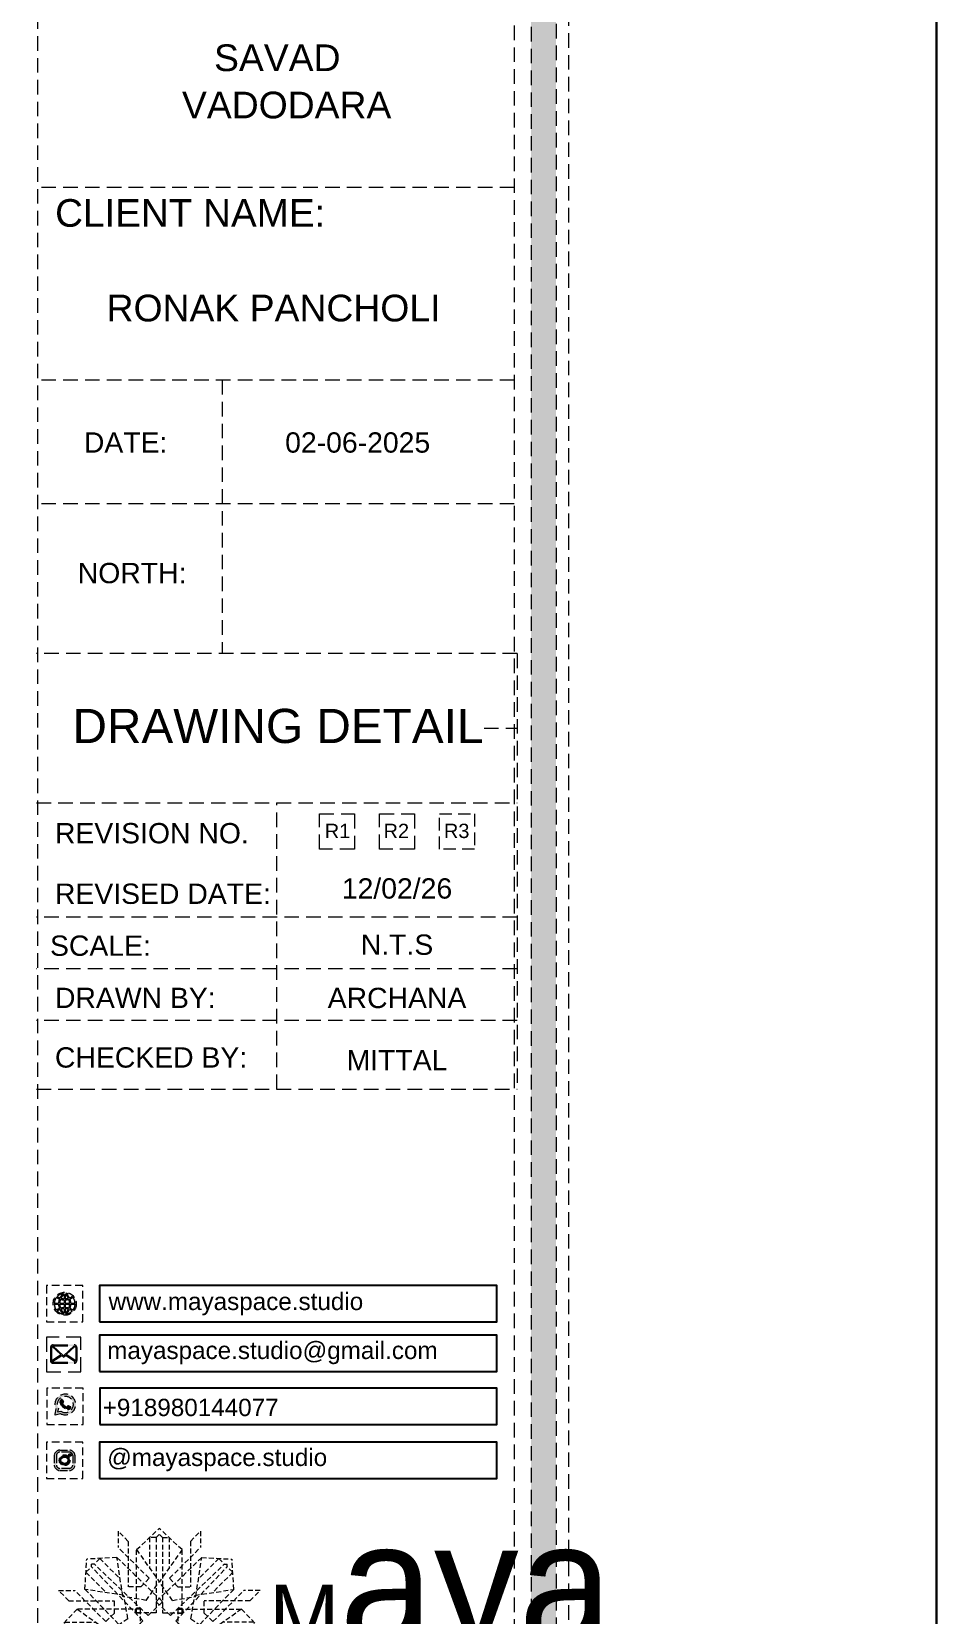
# Model space of a CAD drawing. Header units: millimetres. Extents: x 56222 to 3066687, y -650199 to -121287.
# Drawn here: x 135041.3 to 135103.4, y -183601.5 to -183492.7 of the extents above; entities that cross this region are included whole.
import ezdxf
from ezdxf import colors
from ezdxf.entities.mleader import LeaderData, LeaderLine
from ezdxf.enums import TextEntityAlignment as Align
from ezdxf.math import Vec2, Vec3

# ---------------------------------------------------------------- set-up
doc = ezdxf.new("R2010")
doc.units = ezdxf.units.MM
doc.header["$MEASUREMENT"] = 0
doc.linetypes.add('DASHEDX2', pattern=[1.5, 1, -0.5])
for name, color, linetype, lineweight in [('Dimension', 10, 'DASHEDX2', 20), ('NAME PLATE', 7, 'Continuous', 25), ('Text', 7, 'Continuous', 15), ('XX~SLAB ( BEAM )~ ( DIM )', 7, 'Continuous', 9)]:
    doc.layers.add(name, color=color, linetype=linetype, lineweight=lineweight)
doc.styles.add('Arial', font='arial.ttf')
doc.styles.get("Standard").update_dxf_attribs({"font": 'arial.ttf', "height": 6})
doc.styles.add('style4', font='ARIALN.TTF')

# ---------------------------------------------------------------- blocks, each defined once
blk = doc.blocks.new('FSFSF')
at = {"color": 42, "lineweight": 5, "true_color": 0xe0ac11}
for p, q in [((28600.02952215459, 143.5139148725285), (28600.02952215459, 140.1627915054827)), ((28602.14937278152, 141.4051683081257), (28600.02952215458, 143.5139148725237)), ((28602.14937278152, 141.4051683081257), (28602.14937278152, 131.9548183658916)), ((28603.8573819619, 139.6884756314575), (28608.58467309682, 144.0826294809294)), ((28607.90038549203, 142.2178300233099), (28606.57849619761, 142.2178300233099)), ((28606.57849619761, 142.2178300233112), (28606.57849619761, 135.8440958244304)), ((28607.90038549203, 142.2178300233056), (28608.57656374431, 142.8463572676453)), ((28607.90038549203, 142.2178300233099), (28607.90038549203, 126.5832694616292)), ((28613.31196423174, 139.6884756314505), (28608.58467309682, 144.0826294809224)), ((28609.26896070161, 142.2178300232985), (28608.59278244933, 142.8463572676383)), ((28609.26896070161, 142.2178300233029), (28609.26896070161, 126.5832694616222)), ((28609.26896070161, 142.2178300233029), (28610.59084999603, 142.2178300233029)), ((28610.59084999603, 142.2178300233041), (28610.59084999603, 135.8440958244234)), ((28615.01997341212, 141.4051683081186), (28617.13982403906, 143.5139148725166)), ((28615.01997341212, 141.4051683081186), (28615.01997341212, 131.9548183658846)), ((28617.13982403905, 143.5139148725215), (28617.13982403905, 140.1627915054756)), ((28593.18528875562, 131.4512709548762), (28593.53942279741, 137.7083440558963)), ((28599.79649589843, 138.0624780976842), (28593.53942279741, 137.7083440558973)), ((28596.24299432195, 137.8613591630871), (28595.12411765238, 136.6852294059708)), ((28596.24299432195, 137.8613591630871), (28600.47007367387, 133.6479551677364)), ((28601.02633591869, 130.0022997966441), (28599.79649589844, 138.0624780976862)), ((28599.79697319313, 138.0540449410801), (28608.57656374431, 129.5596347853315)), ((28606.46515515396, 133.7608692168469), (28600.02952215458, 140.1627915054788)), ((28603.8573819619, 126.5832694616292), (28603.8573819619, 139.6884756314575)), ((28603.8573819619, 139.6884756314575), (28608.57656374431, 133.0212336201026)), ((28613.31196423174, 139.6884756314505), (28608.59278244933, 133.0212336200956)), ((28617.37237300051, 138.0540449410731), (28608.59278244933, 129.5596347853245)), ((28610.70419103967, 133.7608692168399), (28617.13982403906, 140.1627915054717)), ((28613.31196423174, 126.5832694616222), (28613.31196423174, 139.6884756314505)), ((28616.14301027494, 130.0022997966371), (28617.3728502952, 138.0624780976791)), ((28620.92635187169, 137.8613591630801), (28616.69927251977, 133.6479551677294)), ((28617.37285029521, 138.0624780976772), (28623.62992339623, 137.7083440558903)), ((28620.92635187169, 137.8613591630801), (28622.04522854125, 136.6852294059638)), ((28624.00027614303, 131.4512709548835), (28623.64614210124, 137.7083440559036)), ((28593.38640769022, 135.0047725313525), (28594.56253744733, 136.1236492009193)), ((28593.38640769022, 135.0047725313525), (28597.59981168557, 130.777693179436)), ((28595.12411765238, 136.6852294059708), (28594.53344388519, 136.6852294059708)), ((28594.56253744733, 136.1236492009193), (28594.56253744733, 136.7143229681096)), ((28605.16739288197, 124.9761417178488), (28594.56253744733, 136.1236492009157)), ((28606.27162513545, 126.0803739713377), (28595.12411765239, 136.6852294059723)), ((28610.89772105818, 126.0803739713307), (28622.04522854125, 136.6852294059653)), ((28612.01817201668, 124.9761417178561), (28622.62302745131, 136.123649200923)), ((28623.79915720843, 135.0047725313598), (28619.58575321308, 130.7776931794433)), ((28622.04522854125, 136.6852294059638), (28622.63590230844, 136.6852294059638)), ((28622.62302745131, 136.1236492009266), (28622.62302745131, 136.7143229681169)), ((28623.79915720843, 135.0047725313598), (28622.62302745131, 136.1236492009266)), ((28587.73385198078, 131.2182446987172), (28591.08497534782, 131.2182446987172)), ((28589.84259854518, 129.0983940717815), (28587.73385198078, 131.2182446987208)), ((28597.48689763646, 124.7826116993383), (28591.08497534783, 131.2182446987208)), ((28601.24546705666, 130.2214309346091), (28593.18528875562, 131.4512709548617)), ((28593.19372191223, 131.4507936601731), (28601.68813206797, 122.6712031089919)), ((28604.74702146255, 131.9548183658916), (28602.14937278152, 131.9548183658916)), ((28606.46515515396, 133.7608692168438), (28604.74702146255, 131.954818365889)), ((28605.85908385607, 129.1819884053065), (28608.57656374431, 133.0212336201024)), ((28611.31026233756, 129.1819884052994), (28608.59278244933, 133.0212336200953)), ((28610.70419103968, 133.7608692168368), (28612.42232473109, 131.954818365882)), ((28612.42232473109, 131.9548183658846), (28615.01997341212, 131.9548183658846)), ((28623.99184298642, 131.4507936601804), (28615.49743283067, 122.6712031089992)), ((28615.94009784198, 130.2214309346164), (28624.00027614303, 131.451270954869)), ((28619.69866726219, 124.7826116993456), (28626.10058955082, 131.2182446987281)), ((28629.45171291787, 131.2182446987244), (28626.10058955082, 131.2182446987244)), ((28627.34296635347, 129.0983940717888), (28629.45171291786, 131.2182446987281)), ((28589.84259854518, 129.0983940717815), (28599.29294848741, 129.0983940717815)), ((28599.29294848741, 126.5007453907565), (28599.29294848741, 129.0983940717815)), ((28605.85908385607, 129.1819884053061), (28601.02633591869, 130.0022997966444)), ((28602.065778448, 125.3886829972289), (28601.24546705666, 130.2214309346127)), ((28606.27162513545, 126.0803739713377), (28608.57656374431, 128.2731099501872)), ((28607.90038549203, 128.9163723677579), (28608.57656374431, 129.5596347853315)), ((28607.90038549203, 128.916372367763), (28608.57656374431, 128.2731099501872)), ((28609.26896070161, 128.9163723677509), (28608.59278244933, 129.5596347853245)), ((28609.26896070161, 128.916372367756), (28608.59278244933, 128.2731099501802)), ((28610.89772105818, 126.0803739713307), (28608.59278244933, 128.2731099501802)), ((28611.31026233756, 129.1819884052991), (28616.14301027495, 130.0022997966374)), ((28615.11978645065, 125.3886829972362), (28615.94009784198, 130.22143093462)), ((28627.34296635347, 129.0983940717888), (28617.89261641123, 129.0983940717888)), ((28617.89261641123, 126.5007453907638), (28617.89261641123, 129.0983940717888)), ((28591.55929122185, 127.3903848914015), (28587.16513737238, 122.6630937564842)), ((28589.02993683, 123.3473813612763), (28589.02993683, 124.6692706556969)), ((28589.02993682999, 124.6692706556969), (28595.40367102887, 124.6692706556969)), ((28604.66449739168, 127.3903848914015), (28591.55929122185, 127.3903848914015)), ((28591.55929122185, 127.3903848914015), (28598.2265332332, 122.6712031089919)), ((28597.48689763646, 124.7826116993419), (28599.29294848742, 126.5007453907529)), ((28602.065778448, 125.3886829972289), (28598.2265332332, 122.6712031089919)), ((28605.16739288197, 124.9761417178488), (28602.97465690312, 122.6712031089919)), ((28603.67734725012, 126.5424332089096), (28603.67734725012, 127.3903848914015)), ((28604.66449739168, 126.5430463444827), (28603.67734725012, 126.5424332089096)), ((28604.70533364439, 127.5704196031902), (28603.8573819619, 127.5704196031902)), ((28607.90038549203, 126.5832694616292), (28603.8573819619, 126.5832694616292)), ((28604.66449739168, 123.3473813612763), (28604.66449739168, 127.3903848914015)), ((28604.70472050882, 126.5832694616292), (28604.70533364439, 127.5704196031902)), ((28609.26896070161, 126.5832694616222), (28613.31196423174, 126.5832694616222)), ((28612.01817201668, 124.9761417178561), (28614.21090799553, 122.6712031089992)), ((28612.46462568482, 126.5832694616222), (28612.46401254924, 127.5704196031832)), ((28612.46401254924, 127.5704196031832), (28613.31196423174, 127.5704196031832)), ((28612.52106750697, 123.3473813612836), (28612.52106750697, 127.3903848914088)), ((28612.52106750697, 127.3903848914088), (28625.6262736768, 127.3903848914088)), ((28612.52106750697, 126.54304634449), (28613.50821764853, 126.5424332089169)), ((28613.50821764853, 126.5424332089169), (28613.50821764853, 127.3903848914088)), ((28615.11978645065, 125.3886829972362), (28618.95903166544, 122.6712031089992)), ((28619.69866726219, 124.7826116993492), (28617.89261641123, 126.5007453907601)), ((28625.6262736768, 127.3903848914088), (28618.95903166544, 122.6712031089992)), ((28628.15562806865, 124.6692706557042), (28621.78189386977, 124.6692706557042)), ((28625.6262736768, 127.3903848914088), (28630.02042752627, 122.6630937564914)), ((28628.15562806865, 123.3473813612836), (28628.15562806865, 124.6692706557042)), ((28591.55929122185, 117.9358026215632), (28587.16513737238, 122.6630937564805)), ((28589.02993683, 123.3473813612763), (28588.40140958566, 122.6712031089919)), ((28589.02993683, 121.9788061516883), (28588.40140958566, 122.6549844039728)), ((28589.02993683, 123.3473813612763), (28604.66449739168, 123.3473813612763)), ((28589.02993682999, 121.9788061516883), (28604.66449739167, 121.9788061516883)), ((28589.02993682999, 121.9788061516883), (28589.02993682999, 120.6569168572678)), ((28591.55929122185, 117.9358026215632), (28598.2265332332, 122.6549844039728)), ((28593.19372191222, 113.8753938527916), (28601.68813206797, 122.6549844039728)), ((28602.065778448, 119.9375045157358), (28598.2265332332, 122.6549844039728)), ((28602.33139448555, 123.3473813612727), (28601.68813206797, 122.6712031089919)), ((28602.33139448555, 121.978806151692), (28601.68813206797, 122.6549844039728)), ((28602.33139448554, 123.3473813612727), (28602.97465690312, 122.6712031089919)), ((28602.33139448554, 121.978806151692), (28602.97465690312, 122.6549844039728)), ((28605.16739288197, 120.3500457951159), (28602.97465690312, 122.6549844039728)), ((28604.66449739167, 121.9788061516883), (28604.66449739167, 117.9358026215632)), ((28612.01817201667, 120.3500457951159), (28614.21090799552, 122.6549844039728)), ((28628.15562806865, 123.3473813612836), (28612.52106750697, 123.3473813612836)), ((28612.52106750696, 121.9788061516883), (28612.52106750696, 117.9358026215632)), ((28628.15562806865, 121.9788061516883), (28612.52106750696, 121.9788061516883)), ((28614.85417041311, 123.34738136128), (28614.21090799553, 122.6712031089992)), ((28614.8541704131, 121.978806151692), (28614.21090799552, 122.6549844039728)), ((28614.8541704131, 123.34738136128), (28615.49743283067, 122.6712031089992)), ((28614.85417041309, 121.978806151692), (28615.49743283067, 122.6549844039728)), ((28615.11978645064, 119.9375045157358), (28618.95903166544, 122.6549844039728)), ((28623.99184298642, 113.8753938527916), (28615.49743283067, 122.6549844039728)), ((28625.62627367679, 117.9358026215632), (28618.95903166544, 122.6549844039728)), ((28625.62627367679, 117.9358026215632), (28630.02042752627, 122.6630937564805)), ((28628.15562806865, 123.3473813612836), (28628.78415531299, 122.6712031089992)), ((28628.15562806864, 121.9788061516883), (28628.78415531298, 122.6549844039728)), ((28628.15562806865, 121.9788061516883), (28628.15562806865, 120.6569168572678)), ((28589.02993682999, 120.6569168572678), (28595.40367102887, 120.6569168572678)), ((28597.48689763646, 120.5435758136264), (28591.08497534783, 114.1079428142439)), ((28605.16739288197, 120.3500457951159), (28594.56253744733, 109.202538312049)), ((28606.27162513545, 119.148331313441), (28595.12411765239, 108.5434758788064)), ((28597.48689763646, 120.5435758136227), (28599.29294848741, 118.8254421222118)), ((28599.29294848741, 118.8254421222082), (28599.29294848741, 116.2277934411832)), ((28602.065778448, 119.9375045157358), (28601.24546705666, 115.104756578352)), ((28604.66449739167, 118.783141168482), (28603.67734725012, 118.783754304055)), ((28603.67734725012, 118.783754304055), (28603.67734725012, 117.9358026215632)), ((28607.90038549203, 118.6454358231495), (28603.8573819619, 118.6454358231495)), ((28603.8573819619, 118.6454358231495), (28603.8573819619, 105.5402296533212)), ((28604.70472050882, 118.6454358231495), (28604.70533364439, 117.6582856815885)), ((28606.27162513545, 119.148331313441), (28608.57656374431, 116.9555953345915)), ((28607.90038549203, 103.0108752614688), (28607.90038549203, 118.6454358231495)), ((28610.89772105818, 119.148331313441), (28608.59278244933, 116.9555953345915)), ((28609.26896070161, 118.6454358231495), (28613.31196423174, 118.6454358231495)), ((28609.26896070161, 103.0108752614688), (28609.26896070161, 118.6454358231495)), ((28610.89772105818, 119.148331313441), (28622.04522854125, 108.5434758788064)), ((28612.01817201667, 120.3500457951159), (28622.62302745131, 109.202538312049)), ((28612.46462568482, 118.6454358231495), (28612.46401254924, 117.6582856815885)), ((28612.52106750696, 118.783141168482), (28613.50821764853, 118.783754304055)), ((28613.31196423174, 118.6454358231495), (28613.31196423174, 105.5402296533212)), ((28613.50821764853, 118.783754304055), (28613.50821764853, 117.9358026215632)), ((28615.11978645064, 119.9375045157358), (28615.94009784198, 115.104756578352)), ((28619.69866726218, 120.5435758136227), (28617.89261641122, 118.8254421222118)), ((28617.89261641123, 118.8254421222082), (28617.89261641123, 116.2277934411832)), ((28619.69866726218, 120.5435758136264), (28626.10058955082, 114.1079428142439)), ((28628.15562806865, 120.6569168572678), (28621.78189386977, 120.6569168572678)), ((28589.84259854518, 116.2277934411832), (28587.73385198078, 114.1079428142439)), ((28589.84259854518, 116.2277934411832), (28599.29294848741, 116.2277934411832)), ((28604.66449739167, 117.9358026215632), (28591.55929122185, 117.9358026215632)), ((28601.24546705666, 115.1047565783556), (28593.18528875562, 113.874916558103)), ((28601.02633591869, 115.2264054881346), (28599.79649589844, 107.1662271870926)), ((28599.79697319313, 107.1746603436987), (28608.57656374431, 115.6690704994472)), ((28605.85908385607, 116.0467168794726), (28601.02633591869, 115.2264054881344)), ((28604.70533364439, 117.6582856815885), (28603.8573819619, 117.6582856815885)), ((28605.85908385607, 116.0467168794723), (28608.57656374431, 112.2074716646764)), ((28607.90038549203, 116.3123329170157), (28608.57656374431, 116.9555953345915)), ((28607.90038549203, 116.3123329170208), (28608.57656374431, 115.6690704994472)), ((28609.26896070161, 116.3123329170157), (28608.59278244933, 116.9555953345915)), ((28609.26896070161, 116.3123329170208), (28608.59278244933, 115.6690704994472)), ((28611.31026233756, 116.0467168794723), (28608.59278244933, 112.2074716646764)), ((28617.37237300051, 107.1746603436987), (28608.59278244933, 115.6690704994472)), ((28611.31026233756, 116.0467168794726), (28616.14301027495, 115.2264054881344)), ((28612.46401254924, 117.6582856815885), (28613.31196423174, 117.6582856815885)), ((28612.52106750696, 117.9358026215632), (28625.62627367679, 117.9358026215632)), ((28615.94009784198, 115.1047565783556), (28624.00027614302, 113.874916558103)), ((28616.14301027494, 115.2264054881346), (28617.3728502952, 107.1662271870926)), ((28627.34296635346, 116.2277934411832), (28617.89261641123, 116.2277934411832)), ((28627.34296635346, 116.2277934411832), (28629.45171291786, 114.1079428142439)), ((28587.73385198077, 114.1079428142475), (28591.08497534782, 114.1079428142475)), ((28593.18528875562, 113.8749165580884), (28593.53942279741, 107.6178434570684)), ((28593.38640769022, 110.3214149816122), (28597.59981168557, 114.5484943335287)), ((28596.24299432195, 107.3673461216916), (28600.47007367387, 111.5807501170424)), ((28606.46515515396, 111.4678360679318), (28600.02952215458, 105.0659137793)), ((28602.14937278152, 103.8235369766531), (28602.14937278152, 113.2738869188871)), ((28604.74702146255, 113.2738869188871), (28602.14937278152, 113.2738869188871)), ((28603.8573819619, 105.5402296533212), (28608.57656374431, 112.2074716646761)), ((28606.46515515396, 111.4678360679349), (28604.74702146255, 113.2738869188898)), ((28613.31196423174, 105.5402296533212), (28608.59278244933, 112.2074716646761)), ((28610.70419103968, 111.4678360679349), (28612.42232473109, 113.2738869188898)), ((28610.70419103967, 111.4678360679318), (28617.13982403906, 105.0659137793)), ((28612.42232473109, 113.2738869188871), (28615.01997341212, 113.2738869188871)), ((28615.01997341212, 103.8235369766531), (28615.01997341212, 113.2738869188871)), ((28620.92635187169, 107.3673461216916), (28616.69927251977, 111.5807501170424)), ((28623.79915720842, 110.3214149816122), (28619.58575321307, 114.5484943335287)), ((28624.00027614302, 113.8749165580884), (28623.64614210124, 107.6178434570684)), ((28629.45171291786, 114.1079428142475), (28626.10058955082, 114.1079428142475)), ((28593.38640769022, 110.3214149816122), (28594.56253744733, 109.2025383120454)), ((28595.12411765238, 108.5434758788079), (28594.53344388519, 108.5434758788079)), ((28594.56253744733, 109.2025383120454), (28594.56253744733, 108.6118645448551)), ((28596.24299432195, 107.3673461216916), (28595.12411765238, 108.5434758788079)), ((28606.57849619761, 103.0108752614676), (28606.57849619761, 109.3846094603483)), ((28610.59084999603, 103.0108752614676), (28610.59084999603, 109.3846094603483)), ((28620.92635187169, 107.3673461216916), (28622.04522854125, 108.5434758788079)), ((28622.04522854125, 108.5434758788079), (28622.63590230844, 108.5434758788079)), ((28623.79915720842, 110.3214149816122), (28622.62302745131, 109.2025383120454)), ((28622.62302745131, 109.2025383120454), (28622.62302745131, 108.6118645448551)), ((28599.79649589843, 107.1662271870945), (28593.53942279741, 107.5203612288814)), ((28600.02952215459, 101.7147904122502), (28600.02952215459, 105.0659137792961)), ((28603.8573819619, 105.5402296533212), (28608.58467309682, 101.1460758038494)), ((28613.31196423174, 105.5402296533212), (28608.58467309682, 101.1460758038494)), ((28617.13982403905, 101.7147904122502), (28617.13982403905, 105.0659137792961)), ((28617.37285029521, 107.1662271870945), (28623.62992339623, 107.5203612288814)), ((28602.14937278152, 103.8235369766531), (28600.02952215458, 101.7147904122551)), ((28607.90038549203, 103.0108752614688), (28606.57849619761, 103.0108752614688)), ((28607.90038549203, 103.0108752614732), (28608.57656374431, 102.3823480171334)), ((28609.26896070161, 103.0108752614732), (28608.59278244933, 102.3823480171334)), ((28609.26896070161, 103.0108752614688), (28610.59084999603, 103.0108752614688)), ((28615.01997341212, 103.8235369766531), (28617.13982403906, 101.7147904122551))]:
    blk.add_line(p, q, dxfattribs=at)
blk = doc.blocks.new('hgwg')
at = {"layer": 'Dimension', "true_color": 0xd39e00}
h = blk.add_hatch(color=42, dxfattribs=at)
h.dxf.hatch_style = 1
h.paths.add_polyline_path([(27505.71340162798, 45.05203686693212), (27494.27108242475, 45.05203686693212), (27494.27108242475, 44.90203686693212), (27505.71340162798, 44.90203686693212)])
h = blk.add_hatch(color=42, dxfattribs=at)
h.dxf.hatch_style = 1
h.paths.add_polyline_path([(27523.30327300013, 44.90203686693212), (27509.6816220806, 44.90203686693212), (27509.6816220806, 44.75203686693212), (27523.30327300013, 44.75203686693212)])
at = {"layer": 'Dimension', "color": 42, "true_color": 0xd39e00}
for p, q in [((27494.27108242475, 45.05203686693212), (27505.71340162798, 45.05203686693212)), ((27494.27108242475, 44.90203686693212), (27494.27108242475, 45.05203686693212)), ((27505.71340162798, 45.05203686693212), (27505.71340162798, 44.90203686693212)), ((27494.27108242475, 44.90203686693212), (27505.71340162798, 44.90203686693212)), ((27509.6816220806, 44.90203686693212), (27523.30327300013, 44.90203686693212)), ((27509.6816220806, 44.90203686693212), (27509.6816220806, 44.75203686693212)), ((27509.6816220806, 44.75203686693212), (27523.30327300013, 44.75203686693212)), ((27523.30327300013, 44.75203686693212), (27523.30327300013, 44.90203686693212))]:
    blk.add_line(p, q, dxfattribs=at)
at = {"layer": 'Dimension', "color": 42, "true_color": 0xd39e00, "attachment_point": 1}
for s, width, insert, char_height in [('{\\fCinzel|b0|i0|c0|p2;\\H1.5x;M\\fAmsterdam One|b0|i0|c0|p2;\\H2x;aya}', 85.32770400233176, (27490.16720882829, 69.1670580071177), 6), ('{\\fCinzel|b0|i0|c0|p0;SPACE     STUDIO}', 66.12897169631242, (27494.8322192234, 47.86289312563859), 2.5)]:
    blk.add_mtext_dynamic_manual_height_columns(s, width=width, gutter_width=30, heights=[0], dxfattribs=dict(at, insert=insert, char_height=char_height))
blk = doc.blocks.new('aggerg')
at = {"layer": 'Dimension', "color": 42, "true_color": 0xd39e00}
blk.add_lwpolyline([(-1.40991884363757, 1.409918843638991), (1.40991884363757, 1.409918843638991), (1.40991884363757, -1.409918843638991), (-1.40991884363757, -1.409918843638991)], close=True, dxfattribs=at)
at = {"layer": 'NAME PLATE', "lineweight": 0, "insert": (-0.03465492800751235, 0.6240330650325632), "char_height": 1.150668992558973, "width": 2.245794266661655, "attachment_point": 2, "style": 'Arial'}
blk.add_mtext('R3', dxfattribs=at)
blk = doc.blocks.new('QEGW4TG')
at = {"layer": 'Dimension', "true_color": 0x000000}
h = blk.add_hatch(color=18, dxfattribs=at)
h.dxf.hatch_style = 1
h.paths.add_polyline_path([(2.69088877770705, 1.92587512415134, 0.1705132533677809), (2.945253356194499, 1.971108140553456, 0.1903366609236977), (3.112594508728961, 2.180175743679358, 0.4666839200012358), (3.029797123397894, 2.289732758062103), (2.789984836732684, 2.366833549170965, 0.2737208883026692), (2.687663811828664, 2.340313884368515, 0.04074929161682833), (2.628080915907736, 2.265958741588463, -0.4412823113682186), (2.532697100181956, 2.245910038168852, -0.1182797973807884), (2.064446685660976, 2.638307475266392, -0.4412823115886986), (2.069093945741176, 2.735664682453956, 0.0407492915841265), (2.133043749293869, 2.806299173711519, 0.2900830682164376), (2.140126129328373, 2.917140342695693), (2.007833641781254, 3.177226008350592, 0.3162306265019298), (1.90745827557784, 3.200407680759231, 0.1903366609617432), (1.727617539160449, 3.001989855048218, 0.1705132533351823), (1.723351830981196, 2.743669959818328, 0.2527841192987504)], flags=0)
h.paths.add_polyline_path([(1.187091838183055, 1.98177108190226), (1.033431034835843, 1.296664261299405, 0.5509124427602007), (1.108033365454781, 1.228472477282909), (1.753631702631827, 1.385960663689801, 6.344125232327939)])
h.paths.add_polyline_path([(1.810474836187209, 1.698279910686368), (1.403136541219283, 1.598913221470411), (1.499210153190082, 2.0272637533444, -9.07133912899332)], flags=16)
h.paths.add_polyline_path([(2.945253356217101, 1.971108140565923, -0.2032238504517372), (2.642884605651608, 1.936862053842896, -0.231508636838337), (1.74566385019527, 2.690243043829251, -0.2090231636041414), (1.727617539166863, 3.001989855072638, -0.1781104600292664), (1.892183965378276, 3.192417877521236, -0.3700893306670011), (2.007833641781254, 3.177226008350592), (2.169416898680688, 2.859554992342163, -0.07151671525802489), (2.063735285172324, 2.730699185723803, 0.3216763591583559), (2.052573019720961, 2.654587547766838, 0.1265238261119609), (2.55282324622454, 2.23610159399366, 0.3122156164865631), (2.624029388524266, 2.259879553704387, -0.04108672024786949), (2.683214986932766, 2.335552159839363, -0.2906730096646148), (2.789984836732684, 2.366833549170965), (3.127576690026949, 2.258296162188654, -0.2476399480614278)], flags=0)
h = blk.add_hatch(color=18, dxfattribs=at)
h.dxf.hatch_style = 1
h.paths.add_polyline_path([(2.687663811828632, 2.340313884368481, 0.0407492916168068), (2.628080915907738, 2.265958741588466, -0.4412823113683242), (2.532697100181941, 2.24591003816886, -0.1182797973807856), (2.064446685660975, 2.638307475266393, -0.4412823115886387), (2.069093945741169, 2.735664682453949, 0.04074929158412958), (2.133043749293867, 2.806299173711516, 0.2900830682164422), (2.140126129328374, 2.917140342695692), (2.007833641781254, 3.177226008350592, 0.31623062650189), (1.907458275577852, 3.200407680759237, 0.1903366609617529), (1.727617539160449, 3.001989855048218, 0.1705132533351779), (1.723351830981194, 2.743669959818334, 0.2527841192987533), (2.690888777707058, 1.925875124151339, 0.1705132533677759), (2.945253356194499, 1.971108140553456, 0.1903366609236972), (3.11259450872896, 2.180175743679357, 0.4666839200012377), (3.029797123397894, 2.289732758062103), (2.789984836732684, 2.366833549170965, 0.2737208883027886)])
for p, q in [((2.007833641782781, 3.177226008347589), (2.140126129339478, 2.917140342673861)), ((3.07376729664611, 2.275596138167543), (2.795973786971444, 2.364908073175798)), ((1.187091838182823, 1.981771081901229), (1.033431034829846, 1.296664261272667)), ((1.104864288547105, 1.22769940810656), (1.753631702631537, 1.38596066368973)), ((1.499210153189779, 2.02726375334305), (1.403136541219283, 1.598913221470411)), ((1.403136541219283, 1.598913221470411), (1.810474836187495, 1.698279910686438))]:
    blk.add_line(p, q)
blk.add_lwpolyline([(0, 0), (4.677875833520375, 0), (4.677875833520375, 4.677875833487633), (0, 4.677875833487633)], close=True)
for centre, radius, start, end in [((2.391856922618899, 2.560090461466984), 1.336380265289725, 241.4726925157612, 205.6422480518206), ((2.391856922618899, 2.560090461466984), 1.039578066265566, 235.9961833528427, 210.8332541496584), ((2.093211678275111, 2.866757529460642), 0.3898036126573604, 159.7006965781634, 198.4071931529369), ((2.96422670641914, 3.230508715242536), 1.33296002576076, 201.4218194877544, 258.1669382717271), ((2.068710664792889, 2.873542338844459), 0.3644767273401995, 118.9685287465575, 159.3648257195266), ((1.94115209195661, 3.117399309044913), 0.08958606497010892, 41.8984607349679, 123.1343628598353), ((2.111185664180084, 2.684865951528081), 0.06597138640971531, 135.993167916936, 224.889150196011), ((1.668440453213407, 3.162667354486985), 0.5855377895559305, 312.4616868225817, 321.8727761964677), ((3.116352617467783, 3.417971815580813), 1.3093443293986, 216.5455493843477, 243.5279193807737), ((2.049097856513981, 2.86730989022908), 0.1037748545872203, 320.3923518033985, 28.69705978797532), ((2.571242585552682, 2.299449457126798), 0.06597138640971531, 234.2481540868074, 323.1441363625612), ((3.113289334112778, 1.938197709888527), 0.5855377895559305, 137.2645280778166, 146.6756174521283), ((2.761231025502639, 2.267121770607218), 0.1037748545872203, 70.44024447729866, 138.7449524685831), ((2.764269856204919, 2.287475423160004), 0.3644767273401995, 299.7724785632745, 340.1687755327218), ((3.025288852411904, 2.200260200651769), 0.08958606497010892, 336.0029414192384, 57.23884355508559), ((1.092285202801577, 1.28614751820453), 0.05978641126763205, 164.848313743537, 282.1458186134437), ((2.753680358302518, 2.310588100078917), 0.3898036126573604, 260.7301111127597, 299.4366076966294)]:
    blk.add_arc(centre, radius, start, end)
blk = doc.blocks.new('ASGERG')
at = {"layer": 'Dimension', "true_color": 0x000000}
h = blk.add_hatch(color=18, dxfattribs=at)
h.dxf.hatch_style = 1
h.paths.add_polyline_path([(0.9878009781132278, 1.703186002650503, 0.4023816522982896), (1.825443186799671, 1.025485415719686), (2.958426043524663, 1.025485415719686, 0.3538715441560817), (3.664190593117382, 1.703186002679353), (3.664190593117382, 2.988961614004873, 0.4023816523091476), (2.826548384427302, 3.666662200964538), (1.693565527702309, 3.666662200964538, 0.3538715441455654), (0.9878009781132278, 2.988961614033721)])
h.paths.add_polyline_path([(1.269614298369561, 2.846581090135007, -0.4261452984123855), (1.715004474138195, 3.397086162369874), (2.853762438385103, 3.397086162369874, -0.402381652294783), (3.382377272857411, 2.96940644439067), (3.382377272857411, 1.845566526549218, -0.4261452984123864), (2.936987097088776, 1.29506145431435), (1.798229132841871, 1.29506145431435, -0.4023816522947837), (1.269614298369561, 1.722741172293553)], flags=16)
h.paths.add_polyline_path([(3.023270429735569, 2.349113106956224, -1), (1.6354381059813, 2.349113106956224, -1)], flags=0)
h.paths.add_polyline_path([(2.743205021494745, 2.349113106956224, -1), (1.915503514222124, 2.349113106956224, -1)], flags=0)
h.paths.add_polyline_path([(3.191863788461511, 3.021710217520308, -1), (2.855701533165678, 3.021710217520308, -1)], flags=0)
h.paths.add_polyline_path([(1.6354381059813, 2.349113106956224, 1), (3.023270429735569, 2.349113106956224, 1)], flags=0)
h = blk.add_hatch(color=18, dxfattribs=at)
h.dxf.hatch_style = 1
h.paths.add_polyline_path([(1.6354381059813, 2.349113106956224, 1), (3.023270429735569, 2.349113106956224, 1)])
h.paths.add_polyline_path([(2.743205021494745, 2.349113106956224, -1), (1.915503514222124, 2.349113106956224, -1)], flags=16)
h = blk.add_hatch(color=18, dxfattribs=at)
h.dxf.hatch_style = 1
h.paths.add_polyline_path([(3.191863788461511, 3.021710217520308, 1), (2.855701533165678, 3.021710217520308, 1)])
for p, q in [((0.9878009781132278, 2.988961614029904), (0.9878009781132278, 1.70318600265432)), ((1.269614298369561, 2.969406444382912), (1.269614298369561, 1.722741172301312)), ((1.693565527704777, 3.666662200964538), (2.958426043522195, 3.666662200964538)), ((2.936987097087695, 3.397086162369874), (1.715004474142916, 3.397086162369874)), ((3.382377272857411, 2.969406444382798), (3.382377272857411, 1.722741172301198)), ((3.664190593117382, 2.988961614029904), (3.664190593117382, 1.703186002654206)), ((1.693565527704777, 1.025485415719686), (2.958426043522195, 1.025485415719686)), ((2.936987097087695, 1.29506145431435), (1.715004474142916, 1.29506145431435))]:
    blk.add_line(p, q)
blk.add_lwpolyline([(0, 0), (4.677875833520375, 0), (4.677875833520375, 4.677875833487633), (0, 4.677875833487633)], close=True)
for centre, radius in [((2.329354267858434, 2.349113106956224), 0.6939161618771346), ((2.329354267858434, 2.349113106956224), 0.4138507536363104), ((3.023782660813595, 3.021710217520308), 0.1680811276479166)]:
    blk.add_circle(centre, radius)
for centre, radius, start, end in [((1.759504357250989, 2.891647185547413), 0.7778150187314825, 94.86305418922075, 172.8127439550857), ((1.756616803490033, 2.907993767262838), 0.490859406455273, 94.86305418922075, 172.8127439550857), ((2.895374767736939, 2.907993767262838), 0.490859406455273, 7.187256045043576, 85.13694581077927), ((2.892487213975983, 2.891647185547413), 0.7778150187314825, 7.187256045043576, 85.13694581077927), ((1.759504357250989, 1.800500431136811), 0.7778150187314825, 187.1872560450436, 265.1369458107793), ((1.756616803490033, 1.784153849421386), 0.490859406455273, 187.1872560450436, 265.1369458107793), ((2.895374767736939, 1.784153849421386), 0.490859406455273, 274.8630541892207, 352.8127439549564), ((2.892487213975983, 1.800500431136811), 0.7778150187314825, 274.8630541892207, 352.8127439549564)]:
    blk.add_arc(centre, radius, start, end)
blk = doc.blocks.new('DTGWEGEARG')
at = {"layer": 'Dimension', "true_color": 0x000000}
h = blk.add_hatch(color=18, dxfattribs=at)
h.dxf.hatch_style = 1
h.paths.add_polyline_path([(3.827875833522876, 2.338937916762688, 1), (0.849999999997499, 2.338937916762688, 1)])
h.paths.add_polyline_path([(2.510341691500397, 1.011016423996789, 0.1057952507638089), (2.95643628191097, 1.582164618114257, -0.05520542910569173), (3.300583699834641, 1.407276962960325, -0.1698216228186307)], flags=16)
h.paths.add_polyline_path([(2.410067026245088, 1.122706403851673), (2.410067026245088, 1.693045342340603, -0.05827942784441899), (2.812445341716919, 1.629346779479062, -0.1033532736862151)], flags=16)
h.paths.add_polyline_path([(2.260067026236071, 1.129185144458924, -0.101740903817371), (1.865430491803455, 1.629346779479062, -0.05717097550308236), (2.260067026239994, 1.692713910527245)], flags=16)
h.paths.add_polyline_path([(2.167534142020301, 1.011016423996747, -0.1698216228186933), (1.377292133685734, 1.407276962960325, -0.05520542910569185), (1.721439551609405, 1.582164618114258, 0.1057952507638436)], flags=16)
h.paths.add_polyline_path([(3.016142448257193, 1.719950953253087, 0.08133556479218867), (3.129099600233631, 2.268128927234784), (3.67600217548033, 2.268128927234784, -0.1520689214655178), (3.399506162930496, 1.521655994681915, 0.05686981644290331)], flags=16)
h.paths.add_polyline_path([(2.873828236651899, 1.767790462044811, 0.06194478914005309), (2.410067026245088, 1.843159155080477), (2.410067026245088, 2.268128927234784), (2.978962121406577, 2.268128927234784, -0.08134370791576499)], flags=16)
h.paths.add_polyline_path([(2.260067026240367, 1.842853883239862, 0.06092337719213643), (1.804047596868632, 1.767790462044857, -0.081343707915763), (1.698913712113797, 2.268128927234784), (2.260067026243632, 2.268128927234784)], flags=16)
h.paths.add_polyline_path([(1.661733385262794, 1.719950953252939, 0.0568698164428486), (1.278369670589879, 1.521655994681914, -0.152068921465507), (1.001873658040048, 2.268128927234727), (1.548776233286744, 2.268128927234784, 0.08133556479219842)], flags=16)
h.paths.add_polyline_path([(2.410067026245088, 2.418128927234761), (2.410067026245088, 2.8347166784449, 0.06194478913996639), (2.873828236651268, 2.910085371480381, -0.0800087441031702), (2.978564221175644, 2.418128927234761)], flags=16)
h.paths.add_polyline_path([(3.128736234070105, 2.418128927235586, 0.08011645333878988), (3.016142448256736, 2.957924880272117, 0.05686981644296764), (3.399506162930496, 3.156219838843462, 0.02825806179432274), (3.300583699834641, 3.270598870565052, -0.0552054291057775), (2.95643628191041, 3.095711215410908, 0.1057952507639887), (2.510341691498469, 3.666859409528837, -0.3602902893853039), (3.675531919741355, 2.418128927234761)], flags=16)
h.paths.add_polyline_path([(2.260067026243585, 2.418128927234761), (1.699311612344728, 2.418128927234704, -0.08000874410317925), (1.804047596869107, 2.910085371480381, 0.0609233771925021), (2.260067026243632, 2.83502195028538)], flags=16)
h.paths.add_polyline_path([(1.549139599450427, 2.418128927234704), (1.002343913779017, 2.418128927234704, -0.1504655396626469), (1.27836967058988, 3.156219838843462, 0.05686981644296745), (1.661733385263638, 2.957924880272117, 0.08011645333891207)], flags=16)
h.paths.add_polyline_path([(2.410067026245088, 2.984830491184774), (2.410067026245088, 3.555169429672338, -0.1033532736860011), (2.812445341716317, 3.048529054046146, -0.05827942784432959)], flags=16)
h.paths.add_polyline_path([(2.260067026247996, 2.985161922997771, -0.05717097550413885), (1.865430491804057, 3.048529054046147, -0.101740903818736), (2.260067026243632, 3.548690689071458)], flags=16)
h.paths.add_polyline_path([(1.721439551608698, 3.095711215411385, -0.05520542910558377), (1.377292133685735, 3.270598870565053, -0.1698216228190036), (2.167534142021905, 3.666859409528837, 0.1057952507640489)], flags=16)
blk.add_lwpolyline([(3.637978807091713e-12, 0), (4.677875833524013, 0), (4.677875833524013, 4.677875833487633), (3.637978807091713e-12, 4.677875833487633)], close=True)
at = {"layer": 'Dimension', "color": 18, "true_color": 0x000000}
for p, q in [((1.001873658038676, 2.268128927234727), (1.548776233285025, 2.268128927234784)), ((1.002343913780351, 2.418128927234704), (1.549139599450427, 2.418128927234704)), ((1.698913712112699, 2.268128927234784), (2.260067026239994, 2.268128927234784)), ((1.6993116123449, 2.418128927234704), (2.260067026239994, 2.418128927234761)), ((2.260067026243632, 3.548690689070099), (2.260067026243632, 2.985161922998032)), ((2.260067026243632, 2.835021950285466), (2.260067026243632, 2.418128927234648)), ((2.260067026243632, 2.268128927234784), (2.260067026239994, 1.842853883239911)), ((2.410067026245088, 3.555169429672674), (2.410067026245088, 2.984830491184709)), ((2.410067026245088, 2.834716678444863), (2.410067026245088, 2.418128927234648)), ((2.41006702624145, 2.418128927234761), (2.978564221175475, 2.418128927234761)), ((2.41006702624145, 2.268128927234784), (2.978962121407676, 2.268128927234784)), ((2.410067026245088, 2.268128927234784), (2.410067026245088, 1.8431591550804)), ((3.128736234069947, 2.418128927234761), (3.675531919740024, 2.418128927234761)), ((3.129099600235349, 2.268128927234784), (3.676002175481699, 2.268128927234784)), ((2.260067026239994, 1.692713910527232), (2.260067026236356, 1.129185144458859)), ((2.410067026245088, 1.693045342340554), (2.410067026245088, 1.1227064038506))]:
    blk.add_line(p, q, dxfattribs=at)
blk.add_circle((2.338937916760187, 2.338937916762688), 1.488937916762688, dxfattribs=at)
for centre, radius, start, end in [((2.338937916760187, 2.338937916762688), 1.338937916762688, 183.0314697118864, 217.6181188090123), ((2.338937916760187, 2.338937916762688), 1.338937916762688, 142.3818811909877, 176.6092825432614), ((2.338937916760187, 4.736890727369712), 1.903503470608637, 236.1399364125267, 249.1595144835151), ((2.338937916760187, 2.338937916762688), 1.338937916762688, 97.35488612764266, 135.9073334597986), ((2.338937916760187, 4.736890727369712), 1.753503470608637, 236.7417280667744, 249.3810508283475), ((3.279035271069006, 2.338937916762006), 1.731707322507203, 182.3434604650025, 200.9432554321933), ((3.279035271069006, 2.338937916762006), 1.731707322507203, 159.0567445677732, 177.3789487768422), ((3.279035271069006, 2.338937916762006), 1.581707322507203, 182.5658429709692, 201.1674919382606), ((3.279035271069006, 2.338937916762006), 1.581707322507203, 158.8325080616307, 177.130184356684), ((3.279035271069006, 2.338937916762006), 1.731707322507203, 129.9301144893371, 154.086741928019), ((2.338937916760187, 4.736890727369712), 1.903503470608637, 253.6799197970913, 267.6252929033811), ((3.279035271069006, 2.338937916762006), 1.581707322507203, 130.1072546006023, 153.3445940917093), ((2.338937916760187, 4.736890727369712), 1.753503470608637, 254.3336465230859, 267.4220214852038), ((1.398840562451369, 2.338937916762006), 1.581707322507203, 26.6554059082907, 50.2584276017604), ((2.338937916760187, 4.736890727369712), 1.753503470608637, 272.3247836724279, 285.6663534769141), ((2.338937916760187, 4.736890727369712), 1.903503470608637, 272.1414969110716, 286.3200802029087), ((2.338937916760187, 2.338937916762688), 1.338937916762688, 3.39071745674187, 82.64511387235737), ((1.398840562451369, 2.338937916762006), 1.731707322507203, 25.91325807198099, 50.06988551069431), ((1.398840562451369, 2.338937916762006), 1.581707322507203, 2.869815643319218, 21.1674919383693), ((1.398840562451369, 2.338937916762006), 1.581707322507203, 338.8325080617394, 357.4341570290307), ((2.338937916760187, 4.736890727369712), 1.753503470608637, 290.6189491716524, 303.2582719332256), ((2.338937916760187, 4.736890727369712), 1.903503470608637, 290.8404855164849, 303.8600635874733), ((1.398840562451369, 2.338937916762006), 1.731707322507203, 2.621051223157847, 20.94325543222676), ((1.398840562451369, 2.338937916762006), 1.731707322507203, 339.0567445678067, 357.6565395349943), ((2.338937916760187, 2.338937916762688), 1.338937916762688, 322.3818811909877, 356.9685302881169), ((2.338937916760187, -0.05901489384433489), 1.903503470608637, 110.8404855164849, 123.8600635874751), ((2.338937916760187, -0.05901489384433489), 1.753503470608637, 110.6189491716524, 123.2582719332256), ((2.338937916760187, 2.338937916762688), 1.338937916762688, 224.0926665402014, 262.6451138721481), ((3.279035271069006, 2.338937916762006), 1.731707322507203, 205.9132580719517, 230.0698855104508), ((2.338937916760187, -0.05901489384433489), 1.903503470608637, 92.37470709661888, 106.3200802029087), ((2.338937916760187, -0.05901489384433489), 1.753503470608637, 92.57797851479616, 105.6663534769142), ((3.279035271069006, 2.338937916762006), 1.581707322507203, 206.6554059082121, 229.8927453989361), ((2.338937916760187, -0.05901489384433489), 1.903503470608637, 73.67991979709127, 87.85850308892842), ((2.338937916760187, -0.05901489384433489), 1.753503470608637, 74.33364652308585, 87.6752163275721), ((1.398840562451369, 2.338937916762006), 1.581707322507203, 309.7415723982334, 333.3445940917879), ((1.398840562451369, 2.338937916762006), 1.731707322507203, 309.9301144893266, 334.0867419280484), ((2.338937916760187, 2.338937916762688), 1.338937916762688, 277.3548861278518, 315.9073334597986), ((2.338937916760187, -0.05901489384433489), 1.753503470608637, 56.74172806677446, 69.38105082834755), ((2.338937916760187, -0.05901489384433489), 1.903503470608637, 56.13993641252491, 69.15951448351508)]:
    blk.add_arc(centre, radius, start, end, dxfattribs=at)

msp = doc.modelspace()

# ---------------------------------------------------------------- hatches: boundary and pattern name
at = {"layer": 'Dimension', "true_color": 0xd39e00}
h = msp.add_hatch(color=42, dxfattribs=at)
h.paths.add_polyline_path([(134833.6899902007, -183445.6772444726), (134833.6899902007, -183617.1452437645), (135077.2956116419, -183617.1452437645), (135077.2956116419, -183445.6772444726)])
h.paths.add_polyline_path([(134835.3996620988, -183447.3869163706), (135075.5859397438, -183447.3869163706), (135075.5859397438, -183615.4355718665), (134835.3996620988, -183615.4355718665)], flags=16)
at = {"layer": 'Dimension', "true_color": 0x000000}
h = msp.add_hatch(color=18, dxfattribs=at)
h.dxf.hatch_style = 1
h.paths.add_polyline_path([(135044.181158926, -183584.2046653105, 0.4142135623730951), (135044.362684431, -183584.0231398118), (135044.362684431, -183583.1155123168, 0.414213562373095), (135044.181158926, -183582.9339868181), (135042.7389949881, -183582.9339868181, 0.4142135623730951), (135042.5574694829, -183583.1155123168), (135042.5574694829, -183584.0231398118, 0.414213562373095), (135042.7389949881, -183584.2046653105)])
h.paths.add_polyline_path([(135043.5939527914, -183583.6577850586), (135044.261382524, -183584.1033635061, -0.1989123673799882), (135044.181158926, -183584.1365932493), (135042.7389949881, -183584.1365932493, -0.1989123673799884), (135042.65877139, -183584.1033635061), (135043.3262015329, -183583.6577850586), (135043.4600769569, -183583.7830751949)], flags=16)
h.paths.add_polyline_path([(135043.4600769569, -183583.6898425059), (135042.7259654992, -183583.0028095862, -0.02878332571811962), (135042.7389949881, -183583.0020588793), (135044.181158926, -183583.0020588793, -0.02878332572916144), (135044.194188825, -183583.0028095862)], flags=16)
h.paths.add_polyline_path([(135043.6449967504, -183583.6100144405), (135044.2602740677, -183583.0341951142, -0.2024819229892447), (135044.2946124178, -183583.1155123168), (135044.2946124178, -183584.0231398118, -0.04307596912190046), (135044.2929345547, -183584.0425797957)], flags=16)
h.paths.add_polyline_path([(135043.2751571636, -183583.6100144405), (135042.6272197694, -183584.0425797957, -0.04307596911813286), (135042.6255419063, -183584.0231398118), (135042.6255419063, -183583.1155123168, -0.2024819229936822), (135042.6598802565, -183583.0341951142)], flags=16)

# ---------------------------------------------------------------- linework, layer by layer
at = {"color": 18, "true_color": 0x000000, "elevation": 0.1254323691525353}
for points in [[(135045.9331289621, -183581.3615115779), (135073.2288539812, -183581.3615115779), (135073.2288539812, -183578.8667727087), (135045.9331289621, -183578.8667727087)], [(135045.9331289621, -183584.7665613092), (135073.2288539812, -183584.7665613092), (135073.2288539812, -183582.2718224399), (135045.9331289621, -183582.2718224399)], [(135045.9458284844, -183588.3985542697), (135073.2288539812, -183588.3985542697), (135073.2288539812, -183585.9038154003), (135045.9458284844, -183585.9038154003)], [(135045.9331289621, -183592.1173649043), (135073.2288539812, -183592.1173649043), (135073.2288539812, -183589.622626035), (135045.9331289621, -183589.622626035)]]:
    msp.add_lwpolyline(points, close=True, dxfattribs=at)
at = {"layer": 'Dimension', "color": 42, "true_color": 0xd39e00}
for p, q in [((135074.4285105174, -183503.4301712023, 0.1254323691525353), (135041.6950950603, -183503.4301712023, 0.1254323691525353)), ((135074.4285105174, -183516.6506435587, 0.1254323691525353), (135041.6950950603, -183516.6506435587, 0.1254323691525353)), ((135054.3599674813, -183516.6506435587, 0.1254323691525353), (135054.3599674813, -183535.4426356363, 0.1254323691525353)), ((135074.4285105174, -183525.156804725, 0.1254323691525353), (135041.6950950603, -183525.156804725, 0.1254323691525353)), ((135074.6268120085, -183535.4426356363, 0.1254323691525353), (135041.5938920312, -183535.4426356363, 0.1254323691525353)), ((135074.6268120085, -183535.4426356363, 0.1254323691525353), (135074.6268120085, -183565.3618938518, 0.1254323691525353)), ((135072.3483042194, -183540.5716513303, 0.1254323691525353), (135074.6268120085, -183540.5716513303, 0.1254323691525353)), ((135041.5938920312, -183545.7006670244, 0.1254323691525353), (135074.6268120085, -183545.7006670244, 0.1254323691525353)), ((135058.1103520198, -183565.3618938518, 0.1254323691525353), (135058.1103520198, -183545.7006670244, 0.1254323691525353)), ((135074.6268120085, -183553.5651577554, 0.1254323691525353), (135041.5938920312, -183553.5651577554, 0.1254323691525353)), ((135074.6268120085, -183557.1070710715, 0.1254323691525353), (135041.5938920312, -183557.1070710715, 0.1254323691525353)), ((135074.6268120085, -183560.6489843877, 0.1254323691525353), (135041.5938920312, -183560.6489843877, 0.1254323691525353)), ((135041.5938920312, -183565.3618938518, 0.1254323691525353), (135074.6268120085, -183565.3618938518, 0.1254323691525353))]:
    msp.add_line(p, q, dxfattribs=at)
at = {"layer": 'Dimension', "color": 18, "true_color": 0x000000}
for p, q in [((135042.5574694829, -183583.1155123168, 0.1254323691525353), (135042.5574694829, -183584.0231398119, 0.1254323691525353)), ((135042.6255419063, -183583.1155123168, 0.1254323691525353), (135042.6255419063, -183584.0231398119, 0.1254323691525353)), ((135042.6598802565, -183583.0341951143, 0.1254323691525353), (135043.2751571636, -183583.6100144406, 0.1254323691525353)), ((135042.7259654992, -183583.0028095863, 0.1254323691525353), (135043.4600769569, -183583.689842506, 0.1254323691525353)), ((135042.7389949881, -183582.9339868182, 0.1254323691525353), (135044.181158926, -183582.9339868182, 0.1254323691525353)), ((135042.7389949881, -183583.0020588794, 0.1254323691525353), (135044.181158926, -183583.0020588794, 0.1254323691525353)), ((135043.4600769569, -183583.689842506, 0.1254323691525353), (135044.194188825, -183583.0028095863, 0.1254323691525353)), ((135043.6449967504, -183583.6100144406, 0.1254323691525353), (135044.2602740677, -183583.0341951143, 0.1254323691525353)), ((135044.2946124178, -183583.1155123168, 0.1254323691525353), (135044.2946124178, -183584.0231398119, 0.1254323691525353)), ((135044.362684431, -183583.1155123168, 0.1254323691525353), (135044.362684431, -183584.0231398119, 0.1254323691525353)), ((135042.6272197694, -183584.0425797958, 0.1254323691525353), (135043.2751571636, -183583.6100144406, 0.1254323691525353)), ((135042.65877139, -183584.1033635062, 0.1254323691525353), (135043.3262015329, -183583.6577850587, 0.1254323691525353)), ((135042.7389949881, -183584.1365932493, 0.1254323691525353), (135044.181158926, -183584.1365932493, 0.1254323691525353)), ((135042.7389949881, -183584.2046653106, 0.1254323691525353), (135044.181158926, -183584.2046653106, 0.1254323691525353)), ((135043.3262015329, -183583.6577850587, 0.1254323691525353), (135043.4600769569, -183583.783075195, 0.1254323691525353)), ((135043.4600769569, -183583.783075195, 0.1254323691525353), (135043.5939527914, -183583.6577850587, 0.1254323691525353)), ((135044.261382524, -183584.1033635062, 0.1254323691525353), (135043.5939527914, -183583.6577850587, 0.1254323691525353)), ((135044.2929345547, -183584.0425797958, 0.1254323691525353), (135043.6449967504, -183583.6100144406, 0.1254323691525353))]:
    msp.add_line(p, q, dxfattribs=at)
at = {"layer": 'Dimension', "color": 42, "true_color": 0xd39e00, "elevation": 0.1254323691525353}
for points in [[(134832.8351542516, -183444.8224085236), (135078.1504475908, -183444.8224085236), (135078.1504475908, -183618.0000797135), (134832.8351542516, -183618.0000797135)], [(134833.6899902007, -183445.6772444726), (135077.2956116419, -183445.6772444726), (135077.2956116419, -183617.1452437645), (134833.6899902007, -183617.1452437645)], [(134835.3996620988, -183447.3869163706), (135075.5859397438, -183447.3869163706), (135075.5859397438, -183615.4355718665), (134835.3996620988, -183615.4355718665)], [(135041.6950950603, -183614.0284932457), (135041.6950950603, -183448.7939949914), (135074.4285105174, -183448.7939949914), (135074.4285105174, -183614.0284932457)], [(135061.0342177042, -183546.4615403944), (135063.4447163297, -183546.4615403944), (135063.4447163297, -183548.8720390199), (135061.0342177042, -183548.8720390199)], [(135065.1633327015, -183546.4615403944), (135067.5738313268, -183546.4615403944), (135067.5738313268, -183548.8720390199), (135065.1633327015, -183548.8720390199)]]:
    msp.add_lwpolyline(points, close=True, dxfattribs=at)
at = {"layer": 'Dimension', "elevation": 0.1254323691525353}
msp.add_lwpolyline([(135042.2725494597, -183584.7852887939), (135044.6450462258, -183584.7852887939), (135044.6450462258, -183582.4127920183), (135042.2725494597, -183582.4127920183)], close=True, dxfattribs=at)
at = {"layer": 'Dimension', "color": 18, "true_color": 0x000000}
for centre, radius, start, end in [((135042.7389949881, -183583.1155123168, 0.1254323691525353), 0.1815254990263146, 90, 180), ((135042.7389949881, -183583.1155123168, 0.1254323691525353), 0.1134534368914466, 134.2135400771376, 180), ((135042.7389949881, -183583.1155123168, 0.1254323691525353), 0.1134534368914466, 90, 96.59481090503122), ((135044.181158926, -183583.1155123168, 0.1254323691525353), 0.1815254990263146, 0, 90), ((135044.181158926, -183583.1155123168, 0.1254323691525353), 0.1134534368914466, 83.40518909496878, 90), ((135044.181158926, -183583.1155123168, 0.1254323691525353), 0.1134534368914466, 0, 45.78645992286237), ((135042.7389949881, -183584.0231398119, 0.1254323691525353), 0.1815254990263146, 180, 270), ((135042.7389949881, -183584.0231398119, 0.1254323691525353), 0.1134534368914466, 180, 189.8661896655983), ((135042.7389949881, -183584.0231398119, 0.1254323691525353), 0.1134534368914466, 224.9999535144331, 270), ((135044.181158926, -183584.0231398119, 0.1254323691525353), 0.1815254990263146, 270, 0), ((135044.181158926, -183584.0231398119, 0.1254323691525353), 0.1134534368914466, 270, 315.0000464855669), ((135044.181158926, -183584.0231398119, 0.1254323691525353), 0.1134534368914466, 350.1338103344017, 0)]:
    msp.add_arc(centre, radius, start, end, dxfattribs=at)
at = {"layer": 'XX~SLAB ( BEAM )~ ( DIM )', "color": 3, "lineweight": 30}
msp.add_lwpolyline([(133742.493061942, -183380.928262152), (135103.4314117386, -183380.928262152), (135103.4314117386, -184087.1179131565), (133742.493061942, -184087.1179131565)], close=True, dxfattribs=at)

# ---------------------------------------------------------------- block references
at = {"layer": 'Dimension', "xscale": 0.5333059187793424, "yscale": 0.5333059187793424, "zscale": 0.5333059187793424}
msp.add_blockref('DTGWEGEARG', (135042.2855892872, -183581.3615115779, 0.1254323691525353), dxfattribs=at)
at = {"layer": 'Dimension', "color": 42, "true_color": 0xd39e00}
for name, p, xscale, yscale, zscale in [('QEGW4TG', (135042.2982888096, -183588.3985542697, 0.1254323691525353), 0.5333059187793424, 0.5333059187793424, 0.5333059187793424), ('ASGERG', (135042.2855892872, -183592.1173649043, 0.1254323691525353), 0.5333059187793424, 0.5333059187793424, 0.5333059187793424), ('FSFSF', (125558.1299506582, -183643.3536986326, 0.1254323691525353), 0.3317852136835066, 0.3317852136835066, 0.3317852136835066), ('hgwg', (121747.161874226, -183628.5401802147, 0.1254323691525353), 0.4841878468768408, 0.4841878468768408, 0.4841878468768408)]:
    msp.add_blockref(name, p, dxfattribs=dict(at, xscale=xscale, yscale=yscale, zscale=zscale))
at = {"layer": 'NAME PLATE', "xscale": 0.8548359490194533, "yscale": 0.8548359490194533, "zscale": 0.8548359490194533}
msp.add_blockref('aggerg', (135070.4976970113, -183547.6667897072, 0.1254323691525353), dxfattribs=at)

# ---------------------------------------------------------------- texts
at = {"color": 18, "true_color": 0x000000, "char_height": 1.19245230717065, "attachment_point": 1}
for s, width, gutter_width, insert in [('www.mayaspace.studio', 8.007859832914727, 6.698397628474942, (135046.5488827806, -183579.3539634183, 0.1254323691525353)), ('mayaspace.studio@gmail.com', 4.995858036325513, 4.178924746556142, (135046.4539117501, -183582.7179627914, 0.1254323691525353)), ('+918980144077', 19.48151724410378, 4.178924746556142, (135046.1453474331, -183586.6406082937, 0.1254323691525353)), ('@mayaspace.studio', 4.995858036325513, 4.178924746556142, (135046.4539117501, -183590.0687663864, 0.1254323691525353))]:
    msp.add_mtext_dynamic_manual_height_columns(s, width=width, gutter_width=gutter_width, heights=[0], dxfattribs=dict(at, insert=insert))
at = {"layer": 'NAME PLATE', "style": 'Arial'}
for s, height, p in [(' SAVAD ', 1.83574167256842, (135058.1419558976, -183495.4280989473, 0.03849803809198542)), ('VADODARA', 1.83574167256842, (135058.7857492659, -183498.6746393184, 0.03849803809198542)), ('CLIENT NAME:', 1.899003866226572, (135052.1592113827, -183506.120535187, 0.1254323691525353)), ('RONAK PANCHOLI    ', 1.83574167256842, (135059.3082989224, -183512.6235494124, 0.03849803809198542)), ('DATE:', 1.395304736438067, (135047.7209224874, -183521.6390530746, 0.1254323691525353)), ('02-06-2025', 1.395304736438067, (135063.6667467664, -183521.6390530746, 0.1254323691525353)), ('NORTH:', 1.395304736438067, (135048.1662864752, -183530.609260599, 0.1254323691525353)), ('DRAWING DETAIL', 2.347786190857163, (135058.1877774014, -183541.5900382758, 0.1254323691525353)), ('REVISION NO.', 1.395304736438067, (135049.5226789812, -183548.4814775564, 0.1254323691525353)), ('REVISED DATE: ', 1.395304736438067, (135050.5520255518, -183552.6416935655, 0.1254323691525353)), ('SCALE:', 1.395304736438067, (135045.9895432065, -183556.2102806627, 0.1254323691525353)), ('DRAWN BY:', 1.395304736438067, (135048.3848298595, -183559.7958210059, 0.1254323691525353)), ('ARCHANA', 1.395304736438067, (135066.3685820141, -183559.8012290843, 0.1254323691525353)), ('CHECKED BY:', 1.395304736438067, (135049.4689035941, -183563.8891924528, 0.1254323691525353)), ('MITTAL', 1.395304736438067, (135066.3685820141, -183564.0744953352, 0.1254323691525353))]:
    msp.add_text(s, height=height, dxfattribs=at).set_placement(p, align=Align.CENTER)
for s, p in [('R1', (135061.4036794957, -183548.1210028139, 0.1254323691525353)), ('R2', (135065.4428853173, -183548.121002814, 0.1254323691525353))]:
    msp.add_text(s, height=0.9836332202614078, dxfattribs=at).set_placement(p)
at = {"layer": 'NAME PLATE', "lineweight": 0, "char_height": 1.395304736438067, "attachment_point": 2, "style": 'Arial'}
for s, insert, width in [('12/02/26', (135066.3685820141, -183550.8827053496, 0.1254323691525353), 12.09192912669023), ('N.T.S', (135066.3685820141, -183554.7451982375, 0.1254323691525353), 2.723256990152942)]:
    msp.add_mtext(s, dxfattribs=dict(at, insert=insert, width=width))

# ---------------------------------------------------------------- leaders
at = {"layer": 'Text', "color": 1, "lineweight": 0, "ltscale": 20}
ml = msp.add_multileader_mtext('Standard', dxfattribs=at)
ml.set_content('\\A1;Shutter_veneer \\Pfinish', color=1, style='style4')
ml.set_leader_properties()
ml.build(insert=Vec2(0, 0))
ml.multileader.update_dxf_attribs({"dogleg_length": 2.024561314337916, "arrow_head_size": 2})
ctx = ml.context
ctx.base_point, ctx.char_height, ctx.arrow_head_size, ctx.landing_gap_size, ctx.plane_origin = Vec3(135015.0026036181, -183575.169168702, 0.1188055700500966), 3, 2, 0.4, Vec3(134947.9671075548, -183575.169168702, 0.1188055700500966)
notes = []
notes.append((ctx, [(0, (1, 1, 0), (135012.9780423038, -183575.169168702, 0.1188055700500966), (1, 0), 2.024561314337916, [(0, [(134988.399450012, -183575.1671152819, 0.1188055700500966)], 0, [])])]))
ctx.mtext.insert = Vec3(135015.4026036181, -183573.6446120854, 0.1188055700500966)
for ctx, leaders in notes:
    for number, flags, end, landing, length, lines in leaders:
        leader = LeaderData()
        leader.index, (leader.has_last_leader_line, leader.has_dogleg_vector, leader.attachment_direction) = number, flags
        leader.last_leader_point, leader.dogleg_vector, leader.dogleg_length = Vec3(end), Vec3(landing), length
        for number, points, colour, breaks in lines:
            line = LeaderLine()
            line.index, line.vertices, line.color, line.breaks = number, Vec3.list(points), colors.encode_raw_color(colour), breaks
            leader.lines.append(line)
        ctx.leaders.append(leader)

doc.saveas('drawing.dxf')
